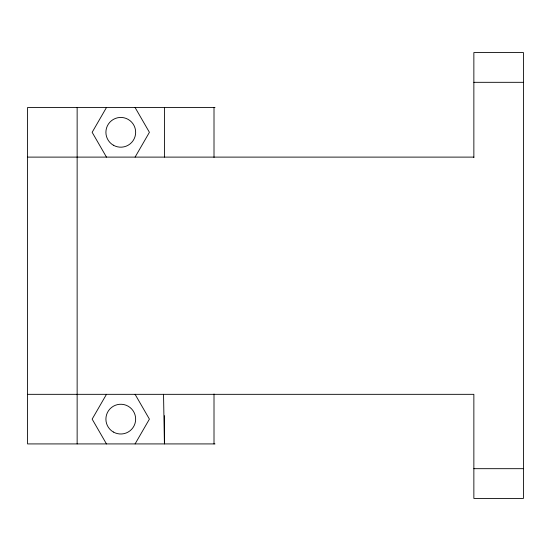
<?xml version="1.0" encoding="UTF-8"?>
<svg xmlns="http://www.w3.org/2000/svg" width="551" height="551" viewBox="0 0 551 551"><rect width="100%" height="100%" fill="white"/><g stroke="black" fill="none" stroke-linecap="round" stroke-linejoin="round"><path stroke-width="0.83" d="M106.467 107.521L92.148 132.316L106.467 157.111M135.091 157.111L149.411 132.316L135.091 107.521M106.467 394.33L92.148 419.125L106.467 443.92M135.091 443.92L149.411 419.125L135.091 394.33M473.86 82.319L523.45 82.319M215 107.521L27.55 107.521L27.55 443.92L215 443.92M27.55 157.111L473.86 157.111M27.55 394.33L473.86 394.33L473.86 498.435L523.45 498.435L523.45 52.565L473.86 52.565L473.86 157.579M473.86 468.681L523.45 468.681M163.537 394.33L164.418 443.92L164.418 415.709M214.008 107.521L214.008 157.421M214.008 394.02L214.008 443.92M164.418 107.521L164.418 157.111M77.14 107.521L77.14 443.92M113.341 432.012A14.877 14.877 0 0 0 135.656 419.125A14.877 14.877 0 0 0 113.341 406.245A14.877 14.877 0 0 0 113.341 432.012M113.341 145.195A14.877 14.877 0 0 0 135.656 132.316A14.877 14.877 0 0 0 113.341 119.429A14.877 14.877 0 0 0 113.341 145.195"/></g></svg>
